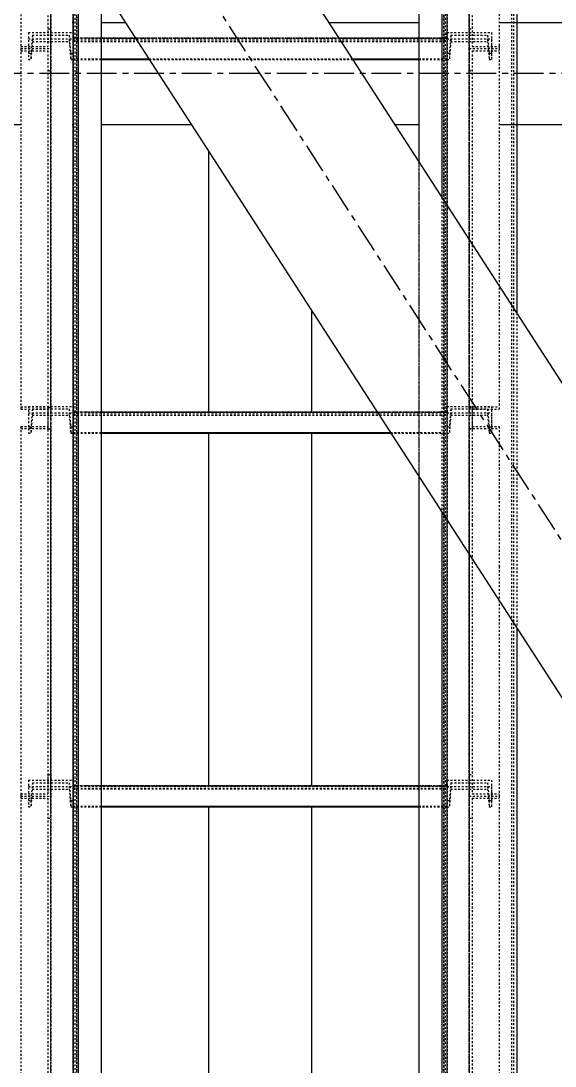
# Model space of a CAD drawing. Header units: millimetres. Extents: x 5143 to 30813, y 232 to 21408.
# Drawn here: x 23101 to 23244, y 5224.7 to 5504.3 of the extents above; entities that cross this region are included whole.
import ezdxf

# ---------------------------------------------------------------- set-up
doc = ezdxf.new("R2010")
doc.units = ezdxf.units.MM
doc.header["$LTSCALE"] = 0.25
for name, pattern in [('CENTER', [50.8, 31.75, -6.35, 6.35, -6.35]), ('XKITLINE00', [0]), ('XKITLINE02', [4, 2, -2]), ('XKITLINE03', [6, 3, -1, 1, -1])]:
    doc.linetypes.add(name, pattern=pattern)

msp = doc.modelspace()

# ---------------------------------------------------------------- linework, layer by layer
at = {"color": 8, "linetype": 'CENTER'}
for p, q in [((23430, 5080.27), (22900, 5900.27)), ((23342.5, 5490.27), (22987.5, 5490.27))]:
    msp.add_line(p, q, dxfattribs=at)
at = {"color": 8, "linetype": 'XKITLINE00'}
for p, q in [((23046.06, 5716.37), (23322.21, 5289.11)), ((23007.61, 5691.7), (23283.76, 5264.45)), ((23114.72, 5503.9), (23115.01, 5503.9)), ((23122.51, 5503.9), (23128.99, 5503.9)), ((23183.39, 5503.9), (23207.5, 5503.9)), ((23215, 5503.9), (23215.27, 5503.9)), ((23228.99, 5503.9), (23276.53, 5503.9)), ((23053.46, 5476.65), (23101.01, 5476.65)), ((23114.72, 5476.65), (23115.01, 5476.65)), ((23122.51, 5476.65), (23146.6, 5476.65)), ((23201, 5476.65), (23207.5, 5476.65)), ((23215, 5476.65), (23215.27, 5476.65)), ((23228.99, 5476.65), (23276.53, 5476.65)), ((23151.2, 5469.55), (23151.2, 5399.68)), ((23178.8, 5426.84), (23178.8, 5399.68)), ((23151.2, 5394), (23151.2, 5299.69)), ((23178.8, 5394), (23178.8, 5299.69)), ((23151.2, 5294.01), (23151.2, 5199.72)), ((23178.8, 5294.01), (23178.8, 5199.72))]:
    msp.add_line(p, q, dxfattribs=at)
at = {"color": 3, "linetype": 'XKITLINE02'}
for p, q in [((23108.21, 5619.79), (23108.21, 5497.45)), ((23109.01, 5619.79), (23109.01, 5496.92)), ((23221.79, 5619.79), (23221.79, 5497.45)), ((23101.01, 5615.08), (23101.01, 5496.92)), ((23220.99, 5606.93), (23220.99, 5496.92)), ((23114.93, 5550.18), (23114.93, 4280.34)), ((23115.01, 5549.96), (23115.01, 4280.58)), ((23115.01, 5549.66), (23115.01, 4280.28)), ((23115.46, 5550.14), (23115.46, 4279.7)), ((23115.86, 5549.94), (23115.86, 4280.56)), ((23115.86, 5549.68), (23115.86, 4280.3)), ((23116.31, 5550.19), (23116.31, 4278.85)), ((23122.51, 5549.96), (23122.51, 4280.57)), ((23122.51, 5549.67), (23122.51, 4280.28)), ((23207.5, 5549.95), (23207.48, 4280.57)), ((23207.51, 5549.67), (23207.48, 4280.29)), ((23207.51, 5549.66), (23207.48, 4280.28)), ((23214.15, 5549.94), (23214.13, 4280.56)), ((23214.16, 5549.68), (23214.13, 4280.3)), ((23214.54, 5550.14), (23214.54, 4279.7)), ((23215, 5549.97), (23214.98, 4280.58)), ((23215.01, 5549.66), (23214.98, 4280.28)), ((23215.07, 5550.18), (23215.07, 4280.33)), ((23228.99, 5550.19), (23228.99, 5496.92)), ((23232.31, 5550.18), (23232.31, 4297.66)), ((23232.84, 5550.14), (23232.84, 4298.1)), ((23103.01, 5501.19), (23103.01, 5493.99)), ((23103.01, 5501.19), (23115.01, 5501.19)), ((23108.21, 5502.17), (23109.01, 5502.17)), ((23115.01, 5501.19), (23115.01, 5493.99)), ((23214.99, 5501.19), (23214.99, 5499.49)), ((23214.99, 5501.19), (23214.99, 5495.69)), ((23214.99, 5501.19), (23226.99, 5501.19)), ((23220.99, 5502.17), (23221.79, 5502.17)), ((23226.99, 5501.19), (23226.99, 5499.49)), ((23226.99, 5501.19), (23226.99, 5495.69)), ((23103.01, 5499.49), (23115.01, 5499.49)), ((23104.07, 5500.49), (23103.69, 5495.69)), ((23104.07, 5498.79), (23103.69, 5493.99)), ((23104.07, 5500.49), (23113.94, 5500.49)), ((23104.07, 5500.49), (23104.07, 5498.79)), ((23104.07, 5498.79), (23113.94, 5498.79)), ((23113.94, 5500.49), (23114.33, 5495.69)), ((23113.94, 5500.49), (23113.94, 5498.79)), ((23113.94, 5498.79), (23114.33, 5493.99)), ((23115.01, 5499.67), (23115.01, 5493.99)), ((23115.01, 5499.67), (23122.51, 5499.67)), ((23115.01, 5499.49), (23214.99, 5499.49)), ((23115.01, 5498.96), (23214.99, 5498.96)), ((23115.01, 5498.81), (23214.99, 5498.81)), ((23131.72, 5499.67), (23186.12, 5499.67)), ((23207.5, 5499.67), (23214.99, 5499.67)), ((23214.99, 5499.67), (23214.99, 5493.99)), ((23214.99, 5499.49), (23214.99, 5493.99)), ((23214.99, 5499.49), (23226.99, 5499.49)), ((23216.05, 5500.49), (23215.67, 5495.69)), ((23216.05, 5498.79), (23215.67, 5493.99)), ((23216.05, 5500.49), (23216.05, 5498.79)), ((23216.05, 5500.49), (23225.92, 5500.49)), ((23216.05, 5498.79), (23225.92, 5498.79)), ((23225.92, 5500.49), (23225.92, 5498.79)), ((23225.92, 5500.49), (23226.31, 5495.69)), ((23225.92, 5498.79), (23226.31, 5493.99)), ((23226.99, 5499.49), (23226.99, 5493.99)), ((23101.01, 5497.45), (23108.21, 5497.45)), ((23101.01, 5496.92), (23101.01, 5400.45)), ((23101.01, 5496.92), (23109.01, 5496.92)), ((23101.01, 5496.92), (23109.01, 5496.92)), ((23101.01, 5496.33), (23108.21, 5496.33)), ((23103.01, 5495.69), (23103.69, 5495.69)), ((23103.69, 5495.69), (23103.69, 5493.99)), ((23108.21, 5496.33), (23108.21, 5395.15)), ((23109.01, 5496.92), (23109.01, 5395.15)), ((23114.33, 5495.69), (23115.01, 5495.69)), ((23114.33, 5495.69), (23114.33, 5493.99)), ((23214.99, 5495.69), (23214.99, 5493.99)), ((23214.99, 5495.69), (23215.67, 5495.69)), ((23215.67, 5495.69), (23215.67, 5493.99)), ((23220.99, 5496.92), (23220.99, 5491.03)), ((23220.99, 5496.92), (23228.99, 5496.92)), ((23220.99, 5496.92), (23220.99, 5395.16)), ((23220.99, 5496.92), (23228.99, 5496.92)), ((23221.79, 5497.45), (23228.99, 5497.45)), ((23221.79, 5496.33), (23221.79, 5491.03)), ((23221.79, 5496.33), (23228.99, 5496.33)), ((23221.79, 5496.33), (23221.79, 5395.16)), ((23226.31, 5495.69), (23226.31, 5493.99)), ((23226.31, 5495.69), (23226.99, 5495.69)), ((23226.99, 5495.69), (23226.99, 5493.99)), ((23228.99, 5497.45), (23228.99, 5496.92)), ((23228.99, 5496.92), (23228.99, 5496.33)), ((23228.99, 5496.92), (23228.99, 5400.45)), ((23103.01, 5493.99), (23103.69, 5493.99)), ((23114.33, 5493.99), (23115.01, 5493.99)), ((23115.01, 5494.17), (23122.51, 5494.17)), ((23115.01, 5494.16), (23122.51, 5494.16)), ((23115.01, 5494), (23122.51, 5494)), ((23115.01, 5493.99), (23122.51, 5493.99)), ((23135.28, 5494.17), (23189.67, 5494.17)), ((23135.28, 5494.16), (23189.68, 5494.16)), ((23135.39, 5494), (23189.79, 5494)), ((23135.4, 5493.99), (23189.79, 5493.99)), ((23207.5, 5494.17), (23214.99, 5494.17)), ((23207.5, 5494.16), (23214.99, 5494.16)), ((23207.5, 5494), (23214.99, 5494)), ((23207.5, 5493.99), (23214.99, 5493.99)), ((23214.99, 5493.99), (23215.67, 5493.99)), ((23226.31, 5493.99), (23226.99, 5493.99)), ((23108.21, 5491.03), (23109.01, 5491.03)), ((23220.99, 5491.03), (23221.79, 5491.03)), ((23207.5, 5466.59), (23207.5, 5382.43)), ((23213.69, 5457.02), (23213.69, 5372.86)), ((23233.69, 5426.07), (23233.69, 5341.91)), ((23101.01, 5401.04), (23109.01, 5401.04)), ((23101.01, 5400.45), (23108.21, 5400.45)), ((23103.01, 5401.2), (23103.01, 5394)), ((23103.01, 5401.2), (23115.01, 5401.2)), ((23104.07, 5400.5), (23103.69, 5395.7)), ((23104.07, 5400.5), (23113.94, 5400.5)), ((23104.07, 5400.5), (23104.07, 5398.8)), ((23108.21, 5400.97), (23108.21, 5297.52)), ((23108.21, 5400.97), (23109.01, 5400.97)), ((23109.01, 5400.97), (23109.01, 5301.21)), ((23113.94, 5400.5), (23114.33, 5395.7)), ((23113.94, 5400.5), (23113.94, 5398.8)), ((23115.01, 5401.2), (23115.01, 5394)), ((23214.99, 5401.2), (23214.99, 5399.5)), ((23214.99, 5401.2), (23214.99, 5395.7)), ((23214.99, 5401.2), (23226.99, 5401.2)), ((23216.05, 5400.5), (23215.67, 5395.7)), ((23216.05, 5400.5), (23216.05, 5398.8)), ((23216.05, 5400.5), (23225.92, 5400.5)), ((23220.99, 5401.04), (23228.99, 5401.04)), ((23220.99, 5400.97), (23220.99, 5296.94)), ((23220.99, 5400.97), (23221.79, 5400.97)), ((23221.79, 5400.97), (23221.79, 5369.47)), ((23221.79, 5400.45), (23228.99, 5400.45)), ((23225.92, 5400.5), (23225.92, 5398.8)), ((23225.92, 5400.5), (23226.31, 5395.7)), ((23226.99, 5401.2), (23226.99, 5399.5)), ((23226.99, 5401.2), (23226.99, 5395.7)), ((23103.01, 5399.5), (23115.01, 5399.5)), ((23104.07, 5398.8), (23103.69, 5394)), ((23104.07, 5398.8), (23113.94, 5398.8)), ((23113.94, 5398.8), (23114.33, 5394)), ((23115.01, 5399.68), (23115.01, 5394)), ((23115.01, 5399.68), (23122.51, 5399.68)), ((23115.01, 5399.5), (23214.99, 5399.5)), ((23115.01, 5398.97), (23214.99, 5398.97)), ((23115.01, 5398.82), (23214.99, 5398.82)), ((23196.35, 5399.68), (23214.99, 5399.68)), ((23214.99, 5399.68), (23214.99, 5394)), ((23214.99, 5399.5), (23214.99, 5394)), ((23214.99, 5399.5), (23226.99, 5399.5)), ((23216.05, 5398.8), (23215.67, 5394)), ((23216.05, 5398.8), (23225.92, 5398.8)), ((23225.92, 5398.8), (23226.31, 5394)), ((23226.99, 5399.5), (23226.99, 5394)), ((23101.01, 5395.8), (23101.01, 5296.94)), ((23101.01, 5395.8), (23108.21, 5395.8)), ((23101.01, 5395.23), (23109.01, 5395.23)), ((23103.01, 5395.7), (23103.69, 5395.7)), ((23103.69, 5395.7), (23103.69, 5394)), ((23108.21, 5395.15), (23109.01, 5395.15)), ((23114.33, 5395.7), (23115.01, 5395.7)), ((23114.33, 5395.7), (23114.33, 5394)), ((23214.99, 5395.7), (23214.99, 5394)), ((23214.99, 5395.7), (23215.67, 5395.7)), ((23215.67, 5395.7), (23215.67, 5394)), ((23220.99, 5395.23), (23228.99, 5395.23)), ((23220.99, 5395.16), (23221.79, 5395.16)), ((23221.79, 5395.8), (23228.99, 5395.8)), ((23226.31, 5395.7), (23226.31, 5394)), ((23226.31, 5395.7), (23226.99, 5395.7)), ((23226.99, 5395.7), (23226.99, 5394)), ((23228.99, 5395.8), (23228.99, 5358.33)), ((23103.01, 5394), (23103.69, 5394)), ((23114.33, 5394), (23115.01, 5394)), ((23115.01, 5394.18), (23122.51, 5394.18)), ((23115.01, 5394.17), (23122.51, 5394.17)), ((23115.01, 5394.01), (23122.51, 5394.01)), ((23115.01, 5394), (23122.51, 5394)), ((23199.9, 5394.18), (23214.99, 5394.18)), ((23199.91, 5394.17), (23214.99, 5394.17)), ((23200.02, 5394.01), (23214.99, 5394.01)), ((23200.02, 5394), (23214.99, 5394)), ((23214.99, 5394), (23215.67, 5394)), ((23226.31, 5394), (23226.99, 5394)), ((23220.99, 5370.71), (23220.99, 5296.94)), ((23221.79, 5369.47), (23221.79, 5297.52)), ((23228.99, 5358.33), (23228.99, 5296.94)), ((23108.21, 5302.69), (23109.01, 5302.69)), ((23108.21, 5302.69), (23108.21, 5297.52)), ((23109.01, 5302.69), (23109.01, 5296.94)), ((23220.99, 5302.69), (23221.79, 5302.69)), ((23103.01, 5301.21), (23103.01, 5294.01)), ((23103.01, 5301.21), (23115.01, 5301.21)), ((23103.01, 5299.51), (23115.01, 5299.51)), ((23104.07, 5300.51), (23103.69, 5295.71)), ((23104.07, 5300.51), (23113.94, 5300.51)), ((23104.07, 5300.51), (23104.07, 5298.81)), ((23113.94, 5300.51), (23114.33, 5295.71)), ((23113.94, 5300.51), (23113.94, 5298.81)), ((23115.01, 5301.21), (23115.01, 5294.01)), ((23115.01, 5299.69), (23115.01, 5294.01)), ((23115.01, 5299.69), (23122.51, 5299.69)), ((23115.01, 5299.51), (23214.99, 5299.51)), ((23207.5, 5299.69), (23214.99, 5299.69)), ((23214.99, 5301.21), (23214.99, 5299.51)), ((23214.99, 5301.21), (23214.99, 5295.71)), ((23214.99, 5301.21), (23226.99, 5301.21)), ((23214.99, 5299.69), (23214.99, 5294.01)), ((23214.99, 5299.51), (23214.99, 5294.01)), ((23214.99, 5299.51), (23226.99, 5299.51)), ((23216.05, 5300.51), (23215.67, 5295.71)), ((23216.05, 5300.51), (23216.05, 5298.81)), ((23216.05, 5300.51), (23225.92, 5300.51)), ((23225.92, 5300.51), (23225.92, 5298.81)), ((23225.92, 5300.51), (23226.31, 5295.71)), ((23226.99, 5301.21), (23226.99, 5299.51)), ((23226.99, 5301.21), (23226.99, 5295.71)), ((23226.99, 5299.51), (23226.99, 5294.01)), ((23101.01, 5297.52), (23108.21, 5297.52)), ((23101.01, 5297.52), (23101.01, 5296.94)), ((23101.01, 5296.94), (23109.01, 5296.94)), ((23101.01, 5296.94), (23101.01, 5200.48)), ((23101.01, 5296.94), (23109.01, 5296.94)), ((23104.07, 5298.81), (23103.69, 5294.01)), ((23104.07, 5298.81), (23113.94, 5298.81)), ((23109.01, 5296.94), (23109.01, 5195.18)), ((23113.94, 5298.81), (23114.33, 5294.01)), ((23115.01, 5298.98), (23214.99, 5298.98)), ((23115.01, 5298.83), (23214.99, 5298.83)), ((23216.05, 5298.81), (23215.67, 5294.01)), ((23216.05, 5298.81), (23225.92, 5298.81)), ((23220.99, 5296.94), (23220.99, 5291.06)), ((23220.99, 5296.94), (23228.99, 5296.94)), ((23220.99, 5296.94), (23220.99, 5195.18)), ((23220.99, 5296.94), (23228.99, 5296.94)), ((23221.79, 5297.52), (23228.99, 5297.52)), ((23225.92, 5298.81), (23226.31, 5294.01)), ((23228.99, 5296.94), (23228.99, 5296.36)), ((23228.99, 5296.94), (23228.99, 5200.48)), ((23101.01, 5296.36), (23108.21, 5296.36)), ((23103.01, 5295.71), (23103.69, 5295.71)), ((23103.01, 5294.01), (23103.69, 5294.01)), ((23103.69, 5295.71), (23103.69, 5294.01)), ((23108.21, 5296.36), (23108.21, 5195.18)), ((23114.33, 5295.71), (23115.01, 5295.71)), ((23114.33, 5295.71), (23114.33, 5294.01)), ((23114.33, 5294.01), (23115.01, 5294.01)), ((23115.01, 5294.19), (23122.51, 5294.19)), ((23115.01, 5294.18), (23122.51, 5294.18)), ((23115.01, 5294.02), (23122.51, 5294.02)), ((23115.01, 5294.01), (23122.51, 5294.01)), ((23207.5, 5294.19), (23214.99, 5294.19)), ((23207.5, 5294.18), (23214.99, 5294.18)), ((23207.5, 5294.02), (23214.99, 5294.02)), ((23207.5, 5294.01), (23214.99, 5294.01)), ((23214.99, 5295.71), (23214.99, 5294.01)), ((23214.99, 5295.71), (23215.67, 5295.71)), ((23214.99, 5294.01), (23215.67, 5294.01)), ((23215.67, 5295.71), (23215.67, 5294.01)), ((23221.79, 5296.36), (23221.79, 5291.06)), ((23221.79, 5296.36), (23228.99, 5296.36)), ((23221.79, 5296.36), (23221.79, 5195.18)), ((23226.31, 5295.71), (23226.31, 5294.01)), ((23226.31, 5295.71), (23226.99, 5295.71)), ((23226.31, 5294.01), (23226.99, 5294.01)), ((23226.99, 5295.71), (23226.99, 5294.01)), ((23108.21, 5291.06), (23109.01, 5291.06)), ((23220.99, 5291.06), (23221.79, 5291.06))]:
    msp.add_line(p, q, dxfattribs=at)
at = {"color": 1, "linetype": 'XKITLINE03'}
for p, q in [((23109.01, 5496.92), (23109.01, 5614.55)), ((23220.99, 5614.55), (23220.99, 5496.92)), ((23109.01, 4289.11), (23109.01, 5553.53)), ((23220.99, 4289.12), (23220.99, 5553.53)), ((23115.01, 4280.28), (23115.01, 5549.66)), ((23215.01, 5549.66), (23214.98, 4280.28)), ((23115.01, 5501.19), (23115.01, 5499.49)), ((23214.99, 5499.49), (23214.99, 5501.19)), ((23214.99, 5499.67), (23115.01, 5499.67)), ((23109.01, 5401.04), (23109.01, 5496.92)), ((23220.99, 5496.92), (23220.99, 5401.04)), ((23115.01, 5401.2), (23115.01, 5399.5)), ((23214.99, 5399.5), (23214.99, 5401.2)), ((23214.99, 5399.68), (23115.01, 5399.68)), ((23109.01, 5296.94), (23109.01, 5395.23)), ((23220.99, 5395.23), (23220.99, 5296.94)), ((23115.01, 5301.21), (23115.01, 5299.51)), ((23214.99, 5299.69), (23115.01, 5299.69)), ((23214.99, 5299.51), (23214.99, 5301.21)), ((23109.01, 5201.07), (23109.01, 5296.94)), ((23220.99, 5296.94), (23220.99, 5201.07))]:
    msp.add_line(p, q, dxfattribs=at)
at = {"color": 7, "linetype": 'XKITLINE00'}
for p, q in [((23207.5, 5549.97), (23207.5, 5466.59)), ((23213.69, 5550.19), (23213.69, 5457.02)), ((23233.69, 5550.19), (23233.69, 5426.07)), ((23116.31, 5523.52), (23116.31, 5103.12)), ((23122.51, 5513.93), (23122.51, 5103.12)), ((23122.51, 5499.67), (23131.72, 5499.67)), ((23186.12, 5499.67), (23207.5, 5499.67)), ((23122.51, 5494.17), (23135.28, 5494.17)), ((23122.51, 5494.16), (23135.28, 5494.16)), ((23122.51, 5494), (23135.39, 5494)), ((23122.51, 5493.99), (23135.4, 5493.99)), ((23189.67, 5494.17), (23207.5, 5494.17)), ((23189.68, 5494.16), (23207.5, 5494.16)), ((23189.79, 5494), (23207.5, 5494)), ((23189.79, 5493.99), (23207.5, 5493.99)), ((23122.51, 5399.68), (23196.35, 5399.68)), ((23122.51, 5394.18), (23199.9, 5394.18)), ((23122.51, 5394.17), (23199.91, 5394.17)), ((23122.51, 5394.01), (23200.02, 5394.01)), ((23122.51, 5394), (23200.02, 5394)), ((23207.5, 5382.43), (23207.49, 5103.12)), ((23213.69, 5372.86), (23213.69, 5103.12)), ((23233.69, 5341.91), (23233.69, 5103.12)), ((23122.51, 5299.69), (23207.5, 5299.69)), ((23122.51, 5294.19), (23207.5, 5294.19)), ((23122.51, 5294.18), (23207.5, 5294.18)), ((23122.51, 5294.02), (23207.5, 5294.02)), ((23122.51, 5294.01), (23207.5, 5294.01))]:
    msp.add_line(p, q, dxfattribs=at)
at = {"color": 1, "linetype": 'XKITLINE00'}
for centre in [(23115.01, 5501.19), (23214.99, 5501.19), (23115.01, 5499.67), (23115.01, 5499.49), (23214.99, 5499.67), (23214.99, 5499.49), (23109.01, 5496.92), (23109.01, 5496.92), (23220.99, 5496.92), (23220.99, 5496.92), (23109.01, 5401.04), (23115.01, 5401.2), (23214.99, 5401.2), (23220.99, 5401.04), (23115.01, 5399.68), (23115.01, 5399.5), (23214.99, 5399.68), (23214.99, 5399.5), (23109.01, 5395.23), (23220.99, 5395.23), (23115.01, 5301.21), (23115.01, 5299.69), (23115.01, 5299.51), (23214.99, 5301.21), (23214.99, 5299.69), (23214.99, 5299.51), (23109.01, 5296.94), (23109.01, 5296.94), (23220.99, 5296.94), (23220.99, 5296.94)]:
    msp.add_circle(centre, 0.05, dxfattribs=at)

doc.saveas('drawing.dxf')
